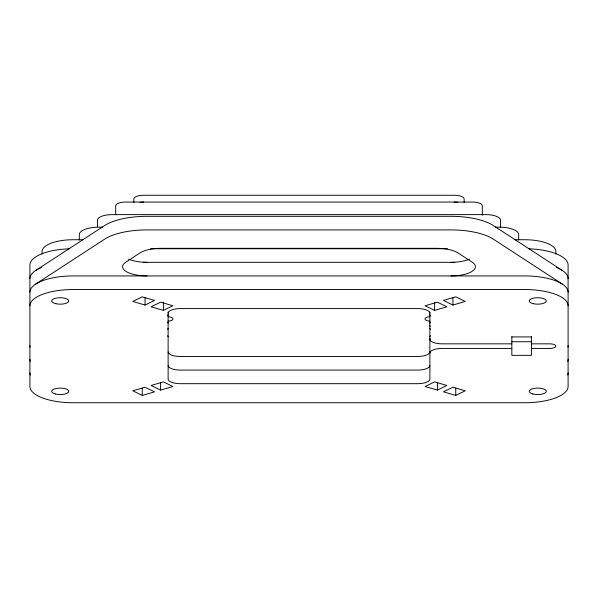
<?xml version="1.0" encoding="UTF-8"?>
<svg xmlns="http://www.w3.org/2000/svg" width="598" height="598" viewBox="0 0 598 598"><rect width="100%" height="100%" fill="white"/><g stroke="black" fill="none" stroke-linecap="round" stroke-linejoin="round"><path stroke-width="0.9" d="M35.701 270.475L104.695 225.513A48.924 18.411 0 0 1 147.071 216.312L450.929 216.312A48.924 18.411 0 0 1 493.305 225.513L562.299 270.475M35.701 284.072L104.695 239.118A48.924 18.411 0 0 1 147.071 229.909L450.929 229.909A48.924 18.411 0 0 1 493.305 239.118L562.299 284.072M145.045 305.04L154.546 300.42L142.257 296.84L132.756 301.467L145.045 305.04L145.045 297.789M163.396 310.377L172.897 305.757L160.608 302.184L151.107 306.804L163.396 310.377L163.396 302.222M437.392 390.083L446.893 385.463L434.604 381.89L425.103 386.51L437.392 390.083L437.392 382.832M455.743 395.42L465.244 390.8L452.955 387.227L443.454 391.847L455.743 395.42L455.743 388.169M142.257 395.42L154.546 391.847L145.045 387.227L132.756 390.8L142.257 395.42L142.257 388.169M160.608 390.083L172.897 386.51L163.396 381.89L151.107 385.463L160.608 390.083L160.608 382.832M434.604 310.377L446.893 306.804L437.392 302.184L425.103 305.757L434.604 310.377L434.604 302.222M452.955 305.04L465.244 301.467L455.743 296.84L443.454 300.42L452.955 305.04L452.955 297.789M102.602 227.173L98.902 227.173A19.57 7.363 0 0 0 79.325 234.536L79.325 240.082M495.398 227.173L499.098 227.173A19.57 7.363 0 0 1 518.675 234.536L518.675 239.985M83.384 239.731L73.203 239.731A31.066 11.691 0 0 0 42.129 251.422L42.129 254.172M514.616 239.731L524.797 239.731A31.066 11.691 0 0 1 555.871 251.422L555.871 254.172M150.591 248.731L447.409 248.731M143.311 262.328L454.689 262.328M511.836 336.928L531.405 336.928M511.836 341.735L531.405 341.735M511.836 343.835L442.109 343.835A12.229 4.605 0 0 1 429.88 339.23M531.405 343.835L549.749 343.835A6.115 2.302 0 0 1 555.871 346.13A6.115 2.302 0 0 1 549.749 348.432L531.405 348.432M511.836 348.432L442.109 348.432A12.229 4.605 0 0 0 429.88 353.037M531.405 336.562L531.405 355.339L511.836 355.339L511.836 336.562M500.489 227.539L500.489 220.139A14.681 5.524 0 0 0 485.815 214.622L112.185 214.622A14.681 5.524 0 0 0 97.511 220.139L97.511 226.679M482.309 215.302L482.309 205.742A9.785 3.685 0 0 0 472.525 202.064L125.475 202.064A9.785 3.685 0 0 0 115.691 205.742L115.691 214.854M464.13 202.423L464.13 198.947A9.785 3.685 0 0 0 454.345 195.262L143.655 195.262A9.785 3.685 0 0 0 133.87 198.947L133.87 202.423M429.88 312.029L429.88 379.08A12.229 4.605 0 0 1 417.651 383.684L180.349 383.684A12.229 4.605 0 0 1 168.12 379.08L168.12 312.029M29.9 305.817A43.303 16.288 0 0 1 73.203 289.529L524.797 289.529A43.303 16.288 0 0 1 568.1 305.817M429.88 313.18A12.229 4.605 0 0 0 417.651 308.583L180.349 308.583A12.229 4.605 0 0 0 168.12 313.18M29.9 292.22A43.303 16.288 0 0 1 73.203 275.932L524.797 275.932A43.303 16.288 0 0 1 568.1 292.22M568.1 372.846A43.303 16.288 0 0 1 567.734 374.961M30.266 374.961A43.303 16.288 0 0 1 29.9 372.846M168.12 365.483A12.229 4.605 0 0 0 180.349 370.087L417.651 370.087A12.229 4.605 0 0 0 429.88 365.483M429.88 339.44A12.229 4.605 0 0 1 430.082 338.603M430.082 326.471A12.229 4.605 0 0 1 429.88 325.633M168.12 328.295A7.34 2.758 0 0 1 167.619 329.289M167.619 335.777A7.34 2.758 0 0 1 168.12 336.779M429.88 336.779A7.34 2.758 0 0 1 430.381 335.777M430.381 329.289A7.34 2.758 0 0 1 429.88 328.295M147.071 275.932A24.466 9.202 0 0 1 125.886 262.126L140.007 252.917A24.466 9.202 0 0 1 161.191 248.32L436.809 248.32A24.466 9.202 0 0 1 457.993 252.917L472.114 262.126A24.466 9.202 0 0 1 450.929 275.932M29.9 278.623A43.303 16.288 0 0 1 41.8 267.403M556.2 267.403A43.303 16.288 0 0 1 568.1 278.623M568.1 359.249A43.303 16.288 0 0 1 567.734 361.364M30.266 361.364A43.303 16.288 0 0 1 29.9 359.249M168.12 314.69A7.34 2.758 0 0 1 167.619 315.692M167.619 322.18A7.34 2.758 0 0 1 168.12 323.174M168.12 351.886A12.229 4.605 0 0 0 180.349 356.483L417.651 356.483A12.229 4.605 0 0 0 429.88 351.886M429.88 323.174A7.34 2.758 0 0 1 430.381 322.18M430.381 315.692A7.34 2.758 0 0 1 429.88 314.69M147.071 262.328A24.466 9.202 0 0 1 128.6 259.166M469.4 259.166A24.466 9.202 0 0 1 450.929 262.328M528.692 248.798A43.303 16.288 0 0 1 568.1 265.019L568.1 386.45A43.303 16.288 0 0 1 524.797 402.738L73.203 402.738A43.303 16.288 0 0 1 29.9 386.45L29.9 265.019A43.303 16.288 0 0 1 69.308 248.798M568.1 345.644A43.303 16.288 0 0 1 567.928 347.109M30.072 347.109A43.303 16.288 0 0 1 29.9 345.644M168.008 316.671A6.115 2.302 0 0 1 173.009 318.936A6.115 2.302 0 0 1 168.008 321.193M429.992 321.193A6.115 2.302 0 0 1 424.991 318.936A6.115 2.302 0 0 1 429.992 316.671M140.052 202.318A9.785 3.685 0 0 1 143.655 202.064M454.345 202.064A9.785 3.685 0 0 1 457.948 202.318M55.95 303.732A8.559 3.222 0 0 0 68.8 300.944A8.559 3.222 0 0 0 55.95 298.155A8.559 3.222 0 0 0 55.95 303.732M55.308 393.955A8.559 3.222 0 0 0 68.763 391.615A8.559 3.222 0 0 0 56.638 388.401A8.559 3.222 0 0 0 55.308 393.955M533.483 303.732A8.559 3.222 0 0 0 546.325 300.944A8.559 3.222 0 0 0 533.483 298.155A8.559 3.222 0 0 0 533.483 303.732M532.833 393.955A8.559 3.222 0 0 0 546.295 391.615A8.559 3.222 0 0 0 534.171 388.401A8.559 3.222 0 0 0 532.833 393.955"/></g></svg>
